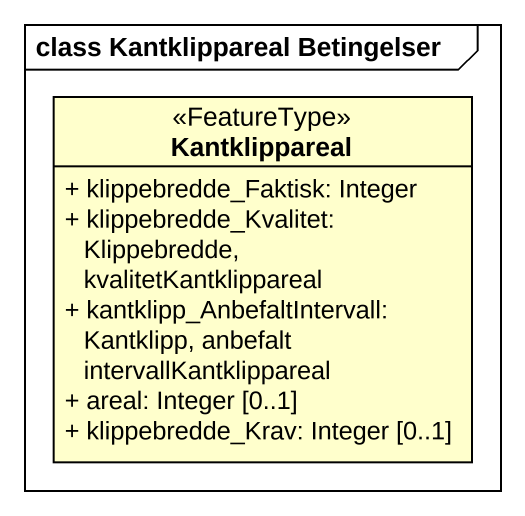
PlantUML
@startuml
mainframe class Kantklippareal Betingelser
hide circle
hide empty members
skinparam classAttributeIconSize 0
class Kantklippareal <<FeatureType>> {
  + klippebredde_Faktisk: Integer
  + klippebredde_Kvalitet: Klippebredde, kvalitetKantklippareal
  + kantklipp_AnbefaltIntervall: Kantklipp, anbefalt intervallKantklippareal
  + areal: Integer [0..1]
  + klippebredde_Krav: Integer [0..1]
}
@enduml
